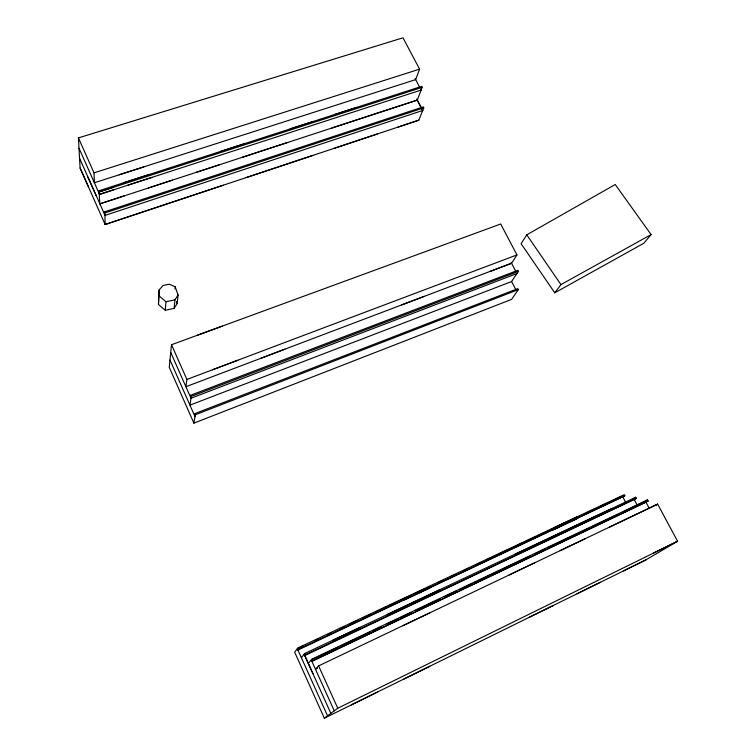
<?xml version="1.0" encoding="UTF-8"?>
<svg xmlns="http://www.w3.org/2000/svg" width="756" height="756" viewBox="0 0 756 756"><rect width="100%" height="100%" fill="white"/><g stroke="black" fill="none" stroke-linecap="round" stroke-linejoin="round"><path stroke-width="1.13" d="M158.458 304.517L159.072 289.992L163.116 285.447L169.382 284.228L175.212 286.836L178.066 294.916L177.178 303.525L174.126 308.382L165.28 310.281L158.458 304.517L159.072 289.992M165.28 310.281L165.989 301.738L159.062 295.898M175.005 289.019L175.212 286.836M174.126 308.382L174.967 299.83L178.066 294.916M171.517 344.736L186.912 379.436L185.9 386.713L511.557 263.268L516.962 254.914L500.689 224.003L171.517 344.736L169.249 367.274L193.886 423.133L511.623 299.367L518.332 289.605L517.832 288.631L194.774 413.636L194.982 416.575L169.987 359.979M190.767 395.199L191.287 396.352L189.945 405.15L511.604 281.544L518.399 271.366L517.851 270.327L190.767 395.199L191.003 398.232L516.953 273.54M193.886 423.133L195.284 414.789L194.774 413.636M419.589 69.155L415.668 79.607L94.377 182.763L94.018 172.859L78.426 137.894L403.005 37.8L419.589 69.155L94.018 172.859M331.931 128L417.265 100.104L422.217 87.309L421.716 86.354L98.998 190.748L99.074 193.328L99.546 194.386L421.168 90.04L420.657 89.085M78.426 137.894L80.089 168.012L105.141 224.504L418.824 120.176L423.757 107.853L423.256 106.898L104.422 211.897L104.479 214.373L104.952 215.422L422.708 110.48L416.773 99.168M526.762 234.842L521.092 243.678L554.762 292.808L643.857 243.234L651.096 234.587L615.242 184.511L526.762 234.842L560.961 284.596L554.762 292.808M302.702 646.257L297.354 648.771L297.93 650.028L624.862 495.785L624.267 494.67L298.091 647.854L294.651 652.126L324.343 718.2L646.276 559.695L677.574 541.268L657.644 504.129L318.607 665.894L315.422 669.164L317.548 668.143M297.93 650.028L298.667 649.12L624.862 495.785M301.342 657.607L304.97 653.373L635.72 497.259L636.325 498.393L304.772 655.565L304.195 654.28L330.854 713.38M304.772 655.565L305.556 654.658L636.325 498.393M308.259 663.277L312.096 659.09L647.552 499.924L648.166 501.077L311.869 661.292L311.274 659.979L325.817 653.08M311.869 661.292L648.166 501.077M324.343 718.2L337.781 708.249L677.574 541.268L653.685 553.005M633.755 498.677L635.72 497.259M647.552 499.924L624.012 511.557M655.915 505.31L657.644 504.129L609.61 527.055M560.961 284.596L651.096 234.587M351.285 704.932L377.839 691.863M403.997 678.982L429.795 666.282M529.351 617.255L553.383 605.424M577.083 593.762L600.462 582.252M623.52 570.893L646.276 559.695M402.806 625.722L430.032 612.738M509.27 574.929L534.908 562.691M560.168 550.633L585.068 538.754M326.138 652.929L338.291 647.155M340.389 646.163L366.962 633.556M368.011 633.065L370.1 632.063M372.198 631.071L381.619 626.601M386.855 624.116L398.828 618.427M400.926 617.435L411.387 612.473M415.526 610.508L440.37 598.714M444.245 596.881L456.293 591.154M459.913 589.444L472.405 583.509M474.163 582.678L517.01 562.341M519.032 561.387L529.578 556.378M534.766 553.912L545.501 548.828M547.599 547.826L588.612 528.359M592.137 526.686L607.427 519.429M609.506 518.446L617.227 514.779M332.706 640.285L360.026 627.385M386.94 614.685L439.595 589.822M515.772 553.874L612.398 508.259M554.006 527.669L577.66 516.556M314.449 640.738L318.72 638.725M327.272 634.719L331.544 632.706M340.087 628.69L344.367 626.686M349.707 624.173L357.182 620.657M362.521 618.153L370.005 614.637M375.345 612.133L386.023 607.106M388.168 606.104L398.847 601.086M400.982 600.084L411.67 595.067M413.806 594.065L424.485 589.037M426.62 588.036L429.833 586.533M438.376 582.517L442.647 580.513M451.2 576.497L455.471 574.484M464.014 570.468L468.285 568.465M476.838 564.448L481.109 562.445M486.448 559.931L497.136 554.913M499.272 553.912L509.95 548.894M512.086 547.883L522.774 542.865M524.91 541.863L535.588 536.845M537.733 535.843L548.412 530.825M550.548 529.814L556.955 526.809M562.303 524.295L566.575 522.292M575.118 518.276L579.398 516.263M587.941 512.247L595.416 508.741M600.765 506.227L608.24 502.712M613.579 500.207L621.054 496.692M405.547 598.875L431.307 586.769M554.791 528.718L578.472 517.595M404.403 599.952L430.079 587.894M553.118 530.032L576.724 518.937M622.377 496.078L625.675 502.305M195.284 414.789L518.332 289.605M191.287 396.352L518.399 271.366M260.65 358.372L284.927 349.168M401.776 304.876L424.277 296.352M490.134 271.385L511.557 263.268M186.912 379.436L516.962 254.914M212.521 369.769L237.8 360.234M197.042 335.371L222.245 326.129M105.065 215.384L79.55 158.25M105.245 224.475L223.313 185.201M246.078 177.632L312.767 155.452M334.473 148.233L377.14 134.039M398.1 127.065L418.824 120.176M105.141 224.504L104.895 212.956L423.757 107.853M196.078 172.406L219.41 164.78M242.468 157.248L287.724 142.449M98.998 190.748L99.82 203.874L124.334 195.861M148.554 187.942L172.462 180.126M99.82 203.874L417.265 100.104M113.702 187.204L99.48 191.816L422.217 87.309M113.721 189.784L99.546 194.386L79.002 148.214M127.792 185.229L152.05 177.358M123.956 182.678L148.601 174.702M220.695 151.389L244.131 143.81M290.143 128.917L312.738 121.612M335.059 114.392L357.115 107.257M119.202 174.787L143.734 166.915M165.989 301.738L174.967 299.83M646.049 502.362L649.404 508.637M634.293 499.688L637.535 505.773M415.129 78.586L419.523 86.931M422.207 109.535L422.708 110.48L416.839 99.31M511.037 262.266L515.875 271.498M511.519 281.383L515.857 289.69M298.091 647.854L298.667 649.12M312.096 659.09L312.691 660.394M318.607 665.894L337.781 708.249M311.274 659.979L334.265 710.857M304.97 653.373L305.556 654.658M304.195 654.28L313.012 673.823M297.354 648.771L327.546 715.828M104.422 211.897L104.895 212.956M87.951 177.15L96.409 196.21M80.089 168.012L88.376 186.685M170.743 352.476L191.003 398.232M176.479 301.531L177.178 303.525"/></g></svg>
